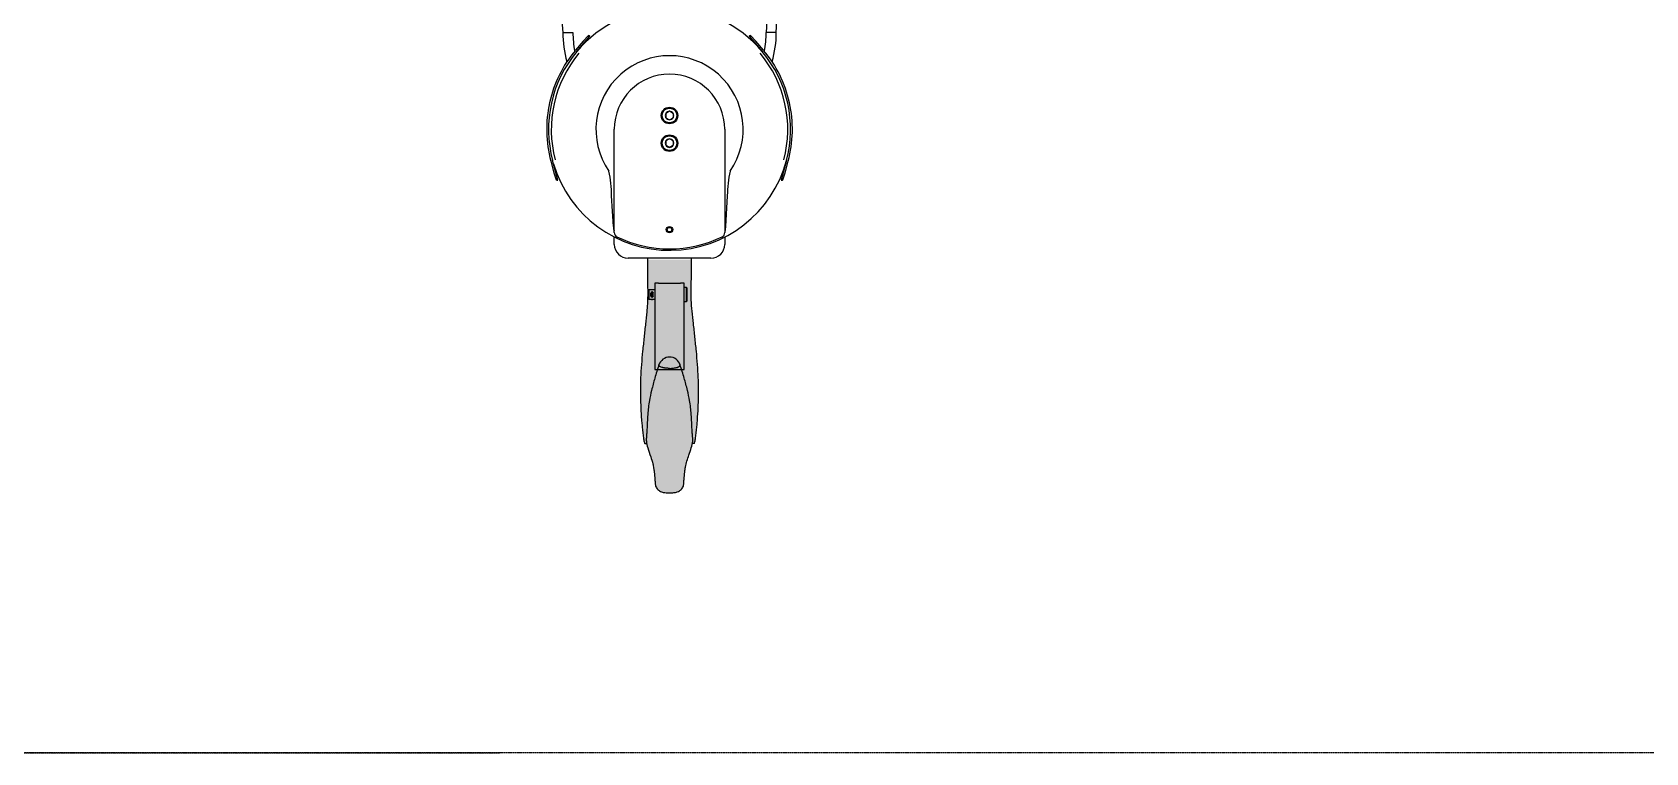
# Model space of a CAD drawing. Extents: x -599358 to 2865263, y -1062760 to 486533.
# Drawn here: x 1859998 to 1861904, y -665330 to -664479 of the extents above; entities that cross this region are included whole.
import ezdxf

# ---------------------------------------------------------------- set-up
doc = ezdxf.new("R2010")
doc.units = 0
doc.linetypes.add('DASH', pattern=[0.35, 0.25, -0.1])
for name, color, linetype in [('N010122-0000147_', 7, 'Continuous'), ('N080101-0000215_', 7, 'Continuous'), ('N090304-0000030_', 7, 'Continuous'), ('N090304-0000033_', 7, 'Continuous'), ('N090304-0000037_', 7, 'Continuous'), ('N090304-0000038_', 7, 'Continuous'), ('N090304-0000040_', 7, 'Continuous'), ('N090304-0000041_', 7, 'Continuous'), ('N090304-0000042_', 7, 'Continuous'), ('N120408-0000004', 7, 'Continuous'), ('PIN_GBIT_91_1986', 7, 'Continuous')]:
    doc.layers.add(name, color=color, linetype=linetype)

# ---------------------------------------------------------------- blocks, each defined once
blk = doc.blocks.new('23423wer')
h = blk.add_hatch(color=1)
h.dxf.hatch_style = 1
edge = h.paths.add_edge_path()
edge.add_line((-1672521.9, 541355.5), (-1672483.6, 541355.5))
edge.add_spline(control_points=[(-1672483.6, 541355.5), (-1672483.6, 541353.3), (-1672483.6, 541348.5), (-1672483.7, 541340.8), (-1672483.8, 541332.9), (-1672483.8, 541326.3), (-1672483.8, 541318.9), (-1672483, 541310.2), (-1672481.8, 541299.5), (-1672480.6, 541287.7), (-1672479.3, 541275.9), (-1672478.3, 541263.9), (-1672477.7, 541254.9), (-1672477.5, 541245.9), (-1672477.5, 541239), (-1672477.6, 541232.7), (-1672477.8, 541225.1), (-1672478.3, 541218), (-1672478.8, 541211.4), (-1672479.3, 541206.4), (-1672479.9, 541201.6), (-1672480.4, 541198.3), (-1672480.9, 541196.5), (-1672481.1, 541195.8), (-1672481.3, 541195.7), (-1672481.3, 541195.7)], knot_values=[-0.989112, -0.989112, -0.989112, -0.989112, -0.960488, -0.920201, -0.887829, -0.853704, -0.831491, -0.787687, -0.737593, -0.680236, -0.616927, -0.552687, -0.486277, -0.451064, -0.418684, -0.391715, -0.366225, -0.316993, -0.29299, -0.266803, -0.234088, -0.195058, -0.173423, -0.151775, -0.145578, -0.145578, -0.145578, -0.145578], degree=3, periodic=0)
edge.add_line((-1672481.3, 541195.7), (-1672482.8, 541195.7))
edge.add_spline(control_points=[(-1672482.8, 541195.7), (-1672482.7, 541196.4), (-1672482.4, 541198.5), (-1672482.6, 541201), (-1672482.8, 541202.8), (-1672483, 541205.8), (-1672483.3, 541211.7), (-1672483.7, 541219.6), (-1672484.3, 541227.1), (-1672485.3, 541234), (-1672487.2, 541242.5), (-1672489.7, 541251.7), (-1672491.4, 541257.4), (-1672492.2, 541259.9)], knot_values=[0.821535, 0.821535, 0.821535, 0.821535, 0.826864, 0.839578, 0.84609, 0.854032, 0.874274, 0.899024, 0.912317, 0.925785, 0.946135, 0.971512, 0.990089, 0.990089, 0.990089, 0.990089], degree=3, periodic=0)
edge.add_line((-1672492.2, 541259.9), (-1672489.9, 541259.9))
edge.add_line((-1672489.9, 541259.9), (-1672489.9, 541319.2))
edge.add_line((-1672489.9, 541319.2), (-1672487.9, 541319.2))
edge.add_line((-1672487.9, 541319.2), (-1672487.5, 541319.6))
edge.add_line((-1672487.5, 541319.6), (-1672487.5, 541330.8))
edge.add_line((-1672487.5, 541330.8), (-1672487.9, 541331.2))
edge.add_line((-1672487.9, 541331.2), (-1672489.9, 541331.2))
edge.add_line((-1672489.9, 541331.2), (-1672489.9, 541335.1))
edge.add_ellipse((-1672493.1, 541335.1), major_axis=(-3.2, 0), ratio=0.02548, start_angle=180, end_angle=270)
edge.add_line((-1672493.1, 541335.1), (-1672512.3, 541335.1))
edge.add_ellipse((-1672512.3, 541335.1), major_axis=(-3.2, 0), ratio=0.02548, start_angle=270, end_angle=360)
edge.add_line((-1672515.5, 541335.1), (-1672515.5, 541329.2))
edge.add_line((-1672515.5, 541329.2), (-1672520.7, 541329.2))
edge.add_line((-1672520.7, 541329.2), (-1672521.1, 541328.8))
edge.add_line((-1672521.1, 541328.8), (-1672521.1, 541321.6))
edge.add_line((-1672521.1, 541321.6), (-1672520.7, 541321.2))
edge.add_line((-1672520.7, 541321.2), (-1672518.8, 541321.2))
edge.add_ellipse((-1672517.9, 541321.9), major_axis=(-1.16, 0), ratio=0.866025, start_angle=39.9146, end_angle=140.0854)
edge.add_line((-1672517, 541321.2), (-1672515.5, 541321.2))
edge.add_line((-1672515.5, 541321.2), (-1672515.5, 541259.9))
edge.add_line((-1672515.5, 541259.9), (-1672513.2, 541259.9))
edge.add_spline(control_points=[(-1672513.2, 541259.9), (-1672514, 541257.4), (-1672515.8, 541251.7), (-1672518.2, 541242.5), (-1672520.1, 541234), (-1672521.1, 541227.1), (-1672521.8, 541219.6), (-1672522.1, 541211.7), (-1672522.5, 541205.8), (-1672522.7, 541202.8), (-1672522.8, 541201), (-1672523.1, 541198.5), (-1672522.7, 541196.4), (-1672522.6, 541195.7)], knot_values=[0.00991, 0.00991, 0.00991, 0.00991, 0.028484, 0.053857, 0.074204, 0.08767, 0.10096, 0.125707, 0.145946, 0.153887, 0.160398, 0.173109, 0.178435, 0.178435, 0.178435, 0.178435], degree=3, periodic=0)
edge.add_line((-1672522.6, 541195.7), (-1672524.1, 541195.7))
edge.add_spline(control_points=[(-1672524.1, 541195.7), (-1672524.2, 541195.7), (-1672524.3, 541195.8), (-1672524.6, 541196.5), (-1672525, 541198.3), (-1672525.5, 541201.6), (-1672526.1, 541206.4), (-1672526.6, 541211.4), (-1672527.2, 541218), (-1672527.6, 541225.1), (-1672527.9, 541232.7), (-1672528, 541239), (-1672528, 541245.9), (-1672527.8, 541254.9), (-1672527.2, 541263.9), (-1672526.1, 541275.9), (-1672524.9, 541287.7), (-1672523.8, 541297.8), (-1672523, 541305.4), (-1672522.4, 541310.6), (-1672522, 541315.6), (-1672521.7, 541320.5), (-1672521.7, 541326.3), (-1672521.7, 541332.9), (-1672521.8, 541340.8), (-1672521.8, 541348.5), (-1672521.9, 541353.3), (-1672521.9, 541355.5)], knot_values=[-0.854441, -0.854441, -0.854441, -0.854441, -0.848246, -0.8266, -0.804968, -0.765944, -0.733233, -0.70705, -0.68305, -0.633825, -0.608338, -0.581373, -0.548998, -0.513789, -0.447388, -0.383157, -0.319856, -0.262507, -0.236492, -0.212407, -0.190164, -0.168486, -0.146276, -0.112156, -0.079788, -0.039506, -0.010886, -0.010886, -0.010886, -0.010886], degree=3, periodic=0)
h = blk.add_hatch(color=1)
h.dxf.hatch_style = 1
h.paths.add_polyline_path([(-1672520.7, 541329.2), (-1672515.5, 541329.2), (-1672515.5, 541321.2), (-1672517, 541321.2), (-1672518.8, 541321.2), (-1672520.7, 541321.2)])
h.paths.add_polyline_path([(-1672519.1, 541326.5), (-1672519.1, 541323.9, 0.03351), (-1672519.1, 541323.9, 0.874248), (-1672516.8, 541323.9, 0.03351), (-1672516.8, 541323.9), (-1672516.8, 541326.5, 0.03351), (-1672516.8, 541326.5, 0.874248), (-1672519.1, 541326.5, 0.03351)], flags=16)
h.paths.add_polyline_path([(-1672519.1, 541323.9, 0.03351), (-1672519.1, 541323.9, 0.874248), (-1672516.8, 541323.9, 0.03351), (-1672516.8, 541323.9), (-1672516.8, 541326.5, 0.03351), (-1672516.8, 541326.5, 0.874248), (-1672519.1, 541326.5, 0.03351), (-1672519.1, 541326.5)], flags=0)
h.paths.add_polyline_path([(-1672487.9, 541319.2), (-1672487.9, 541331.2), (-1672489.9, 541331.2), (-1672489.9, 541319.2)])
h = blk.add_hatch(color=1)
h.dxf.hatch_style = 1
h.paths.add_polyline_path([(-1672519.1, 541326.5), (-1672519.1, 541323.9, 0.03351), (-1672519.1, 541323.9, 0.874248), (-1672516.8, 541323.9, 0.03351), (-1672516.8, 541323.9), (-1672516.8, 541326.5, 0.03351), (-1672516.8, 541326.5, 0.874248), (-1672519.1, 541326.5, 0.03351)])
h = blk.add_hatch(color=1)
h.dxf.hatch_style = 1
edge = h.paths.add_edge_path()
edge.add_spline(control_points=[(-1672511.9, 541264.1), (-1672511.9, 541264), (-1672511.9, 541263.9), (-1672512, 541263.6), (-1672511.9, 541263.3), (-1672511.4, 541262.8), (-1672511.1, 541262.6), (-1672510.2, 541262.2), (-1672509.7, 541262), (-1672508.9, 541261.7), (-1672508.7, 541261.7), (-1672508.3, 541261.6), (-1672508.1, 541261.5), (-1672507.7, 541261.4), (-1672507.4, 541261.4), (-1672507, 541261.3), (-1672506.8, 541261.3), (-1672506.3, 541261.2), (-1672506, 541261.2), (-1672505.5, 541261.1), (-1672505.3, 541261.1), (-1672504.8, 541261.1), (-1672504.5, 541261.1), (-1672503.7, 541261), (-1672503.2, 541261), (-1672502.7, 541261)], knot_values=[-0.532103, -0.532103, -0.532103, -0.532103, -0.506147, -0.506147, -0.418277, -0.418277, -0.330408, -0.330408, -0.242538, -0.242538, -0.216052, -0.216052, -0.189565, -0.189565, -0.162204, -0.162204, -0.134842, -0.134842, -0.107481, -0.107481, -0.080119, -0.080119, -0.052355, -0.052355, 0, 0, 0, 0], degree=3, periodic=0)
edge.add_spline(control_points=[(-1672502.7, 541261), (-1672502.6, 541261), (-1672502.4, 541261), (-1672502.2, 541261), (-1672501.9, 541261), (-1672501.6, 541261), (-1672501.3, 541261), (-1672501.1, 541261), (-1672500.8, 541261.1), (-1672500.5, 541261.1), (-1672500.3, 541261.1), (-1672500, 541261.1), (-1672499.7, 541261.2), (-1672499.5, 541261.2), (-1672498.7, 541261.3), (-1672497.6, 541261.5), (-1672496.4, 541261.7), (-1672495.6, 541262), (-1672494.9, 541262.3), (-1672494.2, 541262.7), (-1672493.6, 541263.2), (-1672493.5, 541263.7), (-1672493.5, 541264), (-1672493.6, 541264.1)], knot_values=[0, 0, 0, 0, 0.009527, 0.019067, 0.028622, 0.038191, 0.047777, 0.057379, 0.066999, 0.076638, 0.086295, 0.095972, 0.10567, 0.115389, 0.12513, 0.186346, 0.250063, 0.280745, 0.312605, 0.375072, 0.437538, 0.500005, 0.532091, 0.532091, 0.532091, 0.532091], degree=3, periodic=0)
edge.add_ellipse((-1672502.7, 541261.2), major_axis=(9.6, 0), ratio=1, start_angle=17.3505, end_angle=90)
edge.add_ellipse((-1672502.7, 541261.2), major_axis=(9.6, 0), ratio=1, start_angle=90, end_angle=162.712)
edge = h.paths.add_edge_path()
edge.add_line((-1672515.5, 541329.2), (-1672515.5, 541335.1))
edge.add_ellipse((-1672512.3, 541335.1), major_axis=(3.2, 0), ratio=0.02548, start_angle=450, end_angle=540, ccw=False)
edge.add_line((-1672512.3, 541335.1), (-1672493.1, 541335.1))
edge.add_ellipse((-1672493.1, 541335.1), major_axis=(3.2, 0), ratio=0.02548, start_angle=360, end_angle=450, ccw=False)
edge.add_line((-1672489.9, 541335.1), (-1672489.9, 541331.2))
edge.add_line((-1672489.9, 541331.2), (-1672489.9, 541319.2))
edge.add_line((-1672489.9, 541319.2), (-1672489.9, 541259.9))
edge.add_line((-1672489.9, 541259.9), (-1672492.2, 541259.9))
edge.add_spline(control_points=[(-1672492.2, 541259.9), (-1672492.6, 541261.2), (-1672493.1, 541262.6), (-1672493.6, 541264.1)], knot_values=[0.990089, 0.990089, 0.990089, 0.990089, 0.999985, 0.999985, 0.999985, 0.999985], degree=3, periodic=0)
edge.add_spline(control_points=[(-1672493.6, 541264.1), (-1672493.5, 541264), (-1672493.5, 541263.7), (-1672493.6, 541263.2), (-1672494.2, 541262.7), (-1672494.9, 541262.3), (-1672495.6, 541262), (-1672496.4, 541261.7), (-1672497.6, 541261.5), (-1672498.7, 541261.3), (-1672499.5, 541261.2), (-1672499.7, 541261.2), (-1672500, 541261.1), (-1672500.3, 541261.1), (-1672500.5, 541261.1), (-1672500.8, 541261.1), (-1672501.1, 541261), (-1672501.3, 541261), (-1672501.6, 541261), (-1672501.9, 541261), (-1672502.2, 541261), (-1672502.4, 541261), (-1672502.6, 541261), (-1672502.7, 541261)], knot_values=[-0.532091, -0.532091, -0.532091, -0.532091, -0.500005, -0.437538, -0.375072, -0.312605, -0.280745, -0.250063, -0.186346, -0.12513, -0.115389, -0.10567, -0.095972, -0.086295, -0.076638, -0.066999, -0.057379, -0.047777, -0.038191, -0.028622, -0.019067, -0.009527, 0, 0, 0, 0], degree=3, periodic=0)
edge.add_spline(control_points=[(-1672502.7, 541261), (-1672503.2, 541261), (-1672503.7, 541261), (-1672504.5, 541261.1), (-1672504.8, 541261.1), (-1672505.3, 541261.1), (-1672505.5, 541261.1), (-1672506, 541261.2), (-1672506.3, 541261.2), (-1672506.8, 541261.3), (-1672507, 541261.3), (-1672507.4, 541261.4), (-1672507.7, 541261.4), (-1672508.1, 541261.5), (-1672508.3, 541261.6), (-1672508.7, 541261.7), (-1672508.9, 541261.7), (-1672509.7, 541262), (-1672510.2, 541262.2), (-1672511.1, 541262.6), (-1672511.4, 541262.8), (-1672511.9, 541263.3), (-1672512, 541263.6), (-1672511.9, 541263.9), (-1672511.9, 541264), (-1672511.9, 541264.1)], knot_values=[0, 0, 0, 0, 0.052355, 0.052355, 0.080119, 0.080119, 0.107481, 0.107481, 0.134842, 0.134842, 0.162204, 0.162204, 0.189565, 0.189565, 0.216052, 0.216052, 0.242538, 0.242538, 0.330408, 0.330408, 0.418277, 0.418277, 0.506147, 0.506147, 0.532103, 0.532103, 0.532103, 0.532103], degree=3, periodic=0)
edge.add_spline(control_points=[(-1672511.9, 541264.1), (-1672512.4, 541262.6), (-1672512.8, 541261.2), (-1672513.2, 541259.9)], knot_values=[0.000015, 0.000015, 0.000015, 0.000015, 0.00991, 0.00991, 0.00991, 0.00991], degree=3, periodic=0)
edge.add_line((-1672513.2, 541259.9), (-1672515.5, 541259.9))
edge.add_line((-1672515.5, 541259.9), (-1672515.5, 541321.2))
edge.add_line((-1672515.5, 541321.2), (-1672515.5, 541329.2))
h = blk.add_hatch(color=1)
h.dxf.hatch_style = 1
edge = h.paths.add_edge_path()
edge.add_spline(control_points=[(-1672502.7, 541261), (-1672502.6, 541261), (-1672502.4, 541261), (-1672502.2, 541261), (-1672501.9, 541261), (-1672501.6, 541261), (-1672501.3, 541261), (-1672501.1, 541261), (-1672500.8, 541261.1), (-1672500.5, 541261.1), (-1672500.3, 541261.1), (-1672500, 541261.1), (-1672499.7, 541261.2), (-1672499.5, 541261.2), (-1672498.7, 541261.3), (-1672497.6, 541261.5), (-1672496.4, 541261.7), (-1672495.6, 541262), (-1672494.9, 541262.3), (-1672494.2, 541262.7), (-1672493.6, 541263.2), (-1672493.5, 541263.7), (-1672493.5, 541264), (-1672493.6, 541264.1)], knot_values=[0, 0, 0, 0, 0.009527, 0.019067, 0.028622, 0.038191, 0.047777, 0.057379, 0.066999, 0.076638, 0.086295, 0.095972, 0.10567, 0.115389, 0.12513, 0.186346, 0.250063, 0.280745, 0.312605, 0.375072, 0.437538, 0.500005, 0.532091, 0.532091, 0.532091, 0.532091], degree=3, periodic=0)
edge.add_ellipse((-1672502.7, 541261.2), major_axis=(9.6, 0), ratio=1, start_angle=17.2466, end_angle=90)
edge.add_ellipse((-1672502.7, 541261.2), major_axis=(9.6, 0), ratio=1, start_angle=90, end_angle=162.7534)
edge.add_spline(control_points=[(-1672511.9, 541264.1), (-1672511.9, 541264), (-1672511.9, 541263.9), (-1672512, 541263.6), (-1672511.9, 541263.3), (-1672511.4, 541262.8), (-1672511.1, 541262.6), (-1672510.2, 541262.2), (-1672509.7, 541262), (-1672508.9, 541261.7), (-1672508.7, 541261.7), (-1672508.3, 541261.6), (-1672508.1, 541261.5), (-1672507.7, 541261.4), (-1672507.4, 541261.4), (-1672507, 541261.3), (-1672506.8, 541261.3), (-1672506.3, 541261.2), (-1672506, 541261.2), (-1672505.5, 541261.1), (-1672505.3, 541261.1), (-1672504.8, 541261.1), (-1672504.5, 541261.1), (-1672503.7, 541261), (-1672503.2, 541261), (-1672502.7, 541261)], knot_values=[-0.532103, -0.532103, -0.532103, -0.532103, -0.506147, -0.506147, -0.418277, -0.418277, -0.330408, -0.330408, -0.242538, -0.242538, -0.216052, -0.216052, -0.189565, -0.189565, -0.162204, -0.162204, -0.134842, -0.134842, -0.107481, -0.107481, -0.080119, -0.080119, -0.052355, -0.052355, 0, 0, 0, 0], degree=3, periodic=0)
h = blk.add_hatch(color=1)
h.dxf.hatch_style = 1
edge = h.paths.add_edge_path()
edge.add_spline(control_points=[(-1672515.4, 541166), (-1672515.4, 541165.8), (-1672515.4, 541164.2), (-1672515.2, 541161.7), (-1672515.1, 541159.5), (-1672514.6, 541157.9), (-1672514, 541156.8), (-1672513.1, 541155.8), (-1672512.6, 541155.3), (-1672512.1, 541154.9), (-1672511.1, 541154.2), (-1672509.3, 541153.3), (-1672506.3, 541152.9), (-1672504.2, 541152.8), (-1672502.7, 541152.8)], knot_values=[0.904746, 0.904746, 0.904746, 0.904746, 0.908065, 0.929346, 0.949425, 0.96363, 0.972623, 0.975577, 0.976813, 0.977981, 0.980267, 0.984697, 0.99127, 1, 1, 1, 1], degree=3, periodic=0)
edge.add_spline(control_points=[(-1672502.7, 541152.8), (-1672501.3, 541152.8), (-1672499.2, 541152.9), (-1672496.2, 541153.3), (-1672494.4, 541154.2), (-1672493.4, 541154.9), (-1672492.9, 541155.3), (-1672492.3, 541155.8), (-1672491.5, 541156.8), (-1672490.8, 541157.9), (-1672490.4, 541159.5), (-1672490.2, 541161.7), (-1672490.1, 541164.2), (-1672490, 541165.8), (-1672490, 541166)], knot_values=[0, 0, 0, 0, 0.008731, 0.015305, 0.019736, 0.022022, 0.023191, 0.024427, 0.027381, 0.036376, 0.050582, 0.070665, 0.091949, 0.095269, 0.095269, 0.095269, 0.095269], degree=3, periodic=0)
edge.add_spline(control_points=[(-1672490, 541166), (-1672490, 541166), (-1672489.9, 541166.4), (-1672489.8, 541167.9), (-1672489.6, 541169.7), (-1672489.3, 541171.8), (-1672488.8, 541175.7), (-1672487.6, 541180.7), (-1672485.8, 541186), (-1672483.7, 541191.8), (-1672482.3, 541197.4), (-1672482.6, 541201), (-1672482.8, 541202.8), (-1672483, 541205.8), (-1672483.3, 541211.7), (-1672483.7, 541219.6), (-1672484.3, 541227.1), (-1672485.3, 541234), (-1672487.2, 541242.5), (-1672490, 541253.2), (-1672492.2, 541259.9), (-1672493.6, 541264.1)], knot_values=[0.72795, 0.72795, 0.72795, 0.72795, 0.740549, 0.750981, 0.755514, 0.759715, 0.768823, 0.780897, 0.794554, 0.811184, 0.826864, 0.839578, 0.84609, 0.854032, 0.874274, 0.899024, 0.912317, 0.925785, 0.946135, 0.971512, 1, 1, 1, 1], degree=3, periodic=0)
edge.add_spline(control_points=[(-1672493.6, 541264.1), (-1672493.5, 541264), (-1672493.5, 541263.7), (-1672493.6, 541263.2), (-1672494.2, 541262.7), (-1672494.9, 541262.3), (-1672495.6, 541262), (-1672496.4, 541261.7), (-1672497.6, 541261.5), (-1672498.7, 541261.3), (-1672499.5, 541261.2), (-1672499.7, 541261.2), (-1672500, 541261.1), (-1672500.3, 541261.1), (-1672500.5, 541261.1), (-1672500.8, 541261.1), (-1672501.1, 541261), (-1672501.3, 541261), (-1672501.6, 541261), (-1672501.9, 541261), (-1672502.2, 541261), (-1672502.4, 541261), (-1672502.6, 541261), (-1672502.7, 541261)], knot_values=[-0.532091, -0.532091, -0.532091, -0.532091, -0.500005, -0.437538, -0.375072, -0.312605, -0.280745, -0.250063, -0.186346, -0.12513, -0.115389, -0.10567, -0.095972, -0.086295, -0.076638, -0.066999, -0.057379, -0.047777, -0.038191, -0.028622, -0.019067, -0.009527, 0, 0, 0, 0], degree=3, periodic=0)
edge.add_spline(control_points=[(-1672502.7, 541261), (-1672503.2, 541261), (-1672503.7, 541261), (-1672504.5, 541261.1), (-1672504.8, 541261.1), (-1672505.3, 541261.1), (-1672505.5, 541261.1), (-1672506, 541261.2), (-1672506.3, 541261.2), (-1672506.8, 541261.3), (-1672507, 541261.3), (-1672507.4, 541261.4), (-1672507.7, 541261.4), (-1672508.1, 541261.5), (-1672508.3, 541261.6), (-1672508.7, 541261.7), (-1672508.9, 541261.7), (-1672509.7, 541262), (-1672510.2, 541262.2), (-1672511.1, 541262.6), (-1672511.4, 541262.8), (-1672511.9, 541263.3), (-1672512, 541263.6), (-1672511.9, 541263.9), (-1672511.9, 541264), (-1672511.9, 541264.1)], knot_values=[0, 0, 0, 0, 0.052355, 0.052355, 0.080119, 0.080119, 0.107481, 0.107481, 0.134842, 0.134842, 0.162204, 0.162204, 0.189565, 0.189565, 0.216052, 0.216052, 0.242538, 0.242538, 0.330408, 0.330408, 0.418277, 0.418277, 0.506147, 0.506147, 0.532103, 0.532103, 0.532103, 0.532103], degree=3, periodic=0)
edge.add_spline(control_points=[(-1672511.9, 541264.1), (-1672513.3, 541259.9), (-1672515.4, 541253.2), (-1672518.2, 541242.5), (-1672520.1, 541234), (-1672521.1, 541227.1), (-1672521.8, 541219.6), (-1672522.1, 541211.7), (-1672522.5, 541205.8), (-1672522.7, 541202.8), (-1672522.8, 541201), (-1672523.1, 541197.4), (-1672521.6, 541191.3), (-1672519.2, 541184.8), (-1672517.4, 541179), (-1672516.5, 541174.5), (-1672516.1, 541171.6), (-1672515.9, 541169.7), (-1672515.7, 541167.9), (-1672515.5, 541166.4), (-1672515.5, 541166), (-1672515.4, 541166)], knot_values=[0, 0, 0, 0, 0.028484, 0.053857, 0.074204, 0.08767, 0.10096, 0.125707, 0.145946, 0.153887, 0.160398, 0.173109, 0.188788, 0.209494, 0.224949, 0.233215, 0.240341, 0.244542, 0.249074, 0.259504, 0.272102, 0.272102, 0.272102, 0.272102], degree=3, periodic=0)
at = {"color": 1}
for p, q in [((-1672515.5, 541259.9), (-1672489.9, 541259.9)), ((-1672524.1, 541195.7), (-1672522.6, 541195.7)), ((-1672481.3, 541195.7), (-1672482.8, 541195.7))]:
    blk.add_line(p, q, dxfattribs=at)
at = {"color": 1, "linetype": 'DASH'}
blk.add_lwpolyline([(-1667005.2, 540926.8), (-1674571, 540926.8)], dxfattribs=at)
at = {"layer": 'N010122-0000147_', "color": 1, "linetype": 'Continuous'}
for p, q in [((-1672502.8, 541484.5), (-1672505.9, 541482.7)), ((-1672505.9, 541482.6), (-1672505.9, 541482.7)), ((-1672505.9, 541482.7), (-1672505.9, 541482.7)), ((-1672505.9, 541482.6), (-1672505.9, 541479)), ((-1672502.8, 541484.5), (-1672502.7, 541484.5)), ((-1672502.7, 541484.5), (-1672502.7, 541484.5)), ((-1672499.6, 541482.7), (-1672502.7, 541484.5)), ((-1672499.6, 541482.7), (-1672499.5, 541482.7)), ((-1672499.5, 541482.7), (-1672499.5, 541482.6)), ((-1672505.9, 541478.9), (-1672505.9, 541479)), ((-1672505.9, 541479), (-1672505.9, 541479)), ((-1672505.9, 541478.9), (-1672502.8, 541477.2)), ((-1672502.7, 541477.1), (-1672502.8, 541477.2)), ((-1672502.7, 541477.2), (-1672499.6, 541478.9)), ((-1672502.7, 541477.2), (-1672502.7, 541477.1)), ((-1672499.5, 541479), (-1672499.6, 541478.9)), ((-1672499.5, 541479), (-1672499.5, 541479)), ((-1672502.8, 541460.5), (-1672505.9, 541458.7)), ((-1672505.9, 541458.6), (-1672505.9, 541458.7)), ((-1672505.9, 541458.7), (-1672505.9, 541458.7)), ((-1672505.9, 541458.6), (-1672505.9, 541455)), ((-1672505.9, 541454.9), (-1672505.9, 541455)), ((-1672505.9, 541455), (-1672505.9, 541455)), ((-1672505.9, 541454.9), (-1672502.8, 541453.2)), ((-1672502.8, 541460.5), (-1672502.7, 541460.5)), ((-1672502.7, 541453.1), (-1672502.8, 541453.2)), ((-1672502.7, 541460.5), (-1672502.7, 541460.5)), ((-1672499.6, 541458.7), (-1672502.7, 541460.5)), ((-1672502.7, 541453.2), (-1672499.6, 541454.9)), ((-1672502.7, 541453.2), (-1672502.7, 541453.1)), ((-1672499.6, 541458.7), (-1672499.5, 541458.7)), ((-1672499.5, 541455), (-1672499.6, 541454.9)), ((-1672499.5, 541458.7), (-1672499.5, 541458.6)), ((-1672499.5, 541455), (-1672499.5, 541455))]:
    blk.add_line(p, q, dxfattribs=at)
for centre in [(-1672502.7, 541480.8), (-1672502.7, 541456.8)]:
    blk.add_circle(centre, 6.4, dxfattribs=at)
for centre, radius, start, end in [((-1672502.7, 541480.8), 3.66, 150.9642, 209.0358), ((-1672502.7, 541480.8), 3.66, 90.9642, 149.0358), ((-1672502.7, 541480.8), 3.66, 30.9642, 89.0358), ((-1672502.7, 541480.8), 3.66, 330.9642, 29.0358), ((-1671622.2, 541480.8), 877.3, 179.884, 180.116), ((-1672502.7, 541480.8), 3.66, 210.9642, 269.0358), ((-1672502.7, 541480.8), 3.66, 270.9642, 329.0358), ((-1672502.7, 541456.8), 3.66, 150.9642, 209.0358), ((-1672502.7, 541456.8), 3.66, 90.9642, 149.0358), ((-1672502.7, 541456.8), 3.66, 210.9642, 269.0358), ((-1672502.7, 541456.8), 3.66, 30.9642, 89.0358), ((-1672502.7, 541456.8), 3.66, 270.9642, 329.0358), ((-1672502.7, 541456.8), 3.66, 330.9642, 29.0358), ((-1671622.2, 541456.8), 877.3, 179.884, 180.116)]:
    blk.add_arc(centre, radius, start, end, dxfattribs=at)
at = {"layer": 'N080101-0000215_', "color": 1, "linetype": 'Continuous'}
for p, q in [((-1672626, 541915.5), (-1672595.5, 541553.1)), ((-1672398.4, 541915.5), (-1672418.7, 541553.1)), ((-1672409.9, 541553.1), (-1672389.6, 541915.5)), ((-1672595.5, 541553.1), (-1672586.7, 541553.1)), ((-1672409.9, 541553.1), (-1672418.7, 541553.1)), ((-1672418.7, 541553.1), (-1672418.7, 541553.1))]:
    blk.add_line(p, q, dxfattribs=at)
for radius, start, end in [(92.8, 180, 196.0078), (84, 180, 191.2347), (84, 348.7653, 360), (92.8, 343.9922, 0)]:
    blk.add_arc((-1672502.7, 541553.1), radius, start, end, dxfattribs=at)
at = {"layer": 'N090304-0000030_', "color": 1, "linetype": 'Continuous'}
for p, q in [((-1672577.9, 541545.4), (-1672584.5, 541537.5)), ((-1672583.3, 541536.4), (-1672572, 541549.9)), ((-1672573.4, 541550.1), (-1672577.8, 541545.5)), ((-1672575.7, 541544.6), (-1672576.1, 541545)), ((-1672572, 541549.9), (-1672572.3, 541550.2)), ((-1672433.1, 541550.2), (-1672433.4, 541549.9)), ((-1672433.4, 541549.9), (-1672422.1, 541536.4)), ((-1672427.6, 541545.5), (-1672432, 541550.1)), ((-1672429.3, 541545), (-1672429.8, 541544.6)), ((-1672420.9, 541537.5), (-1672427.6, 541545.4)), ((-1672605.9, 541441.2), (-1672603.2, 541431.1)), ((-1672599.8, 541424.6), (-1672604.3, 541441.6)), ((-1672401.1, 541441.6), (-1672405.7, 541424.6)), ((-1672402.3, 541431.1), (-1672399.6, 541441.2)), ((-1672603.2, 541431.1), (-1672601.2, 541425)), ((-1672601.4, 541430.8), (-1672600.9, 541430.9)), ((-1672404.6, 541430.9), (-1672404, 541430.8)), ((-1672404.3, 541425), (-1672402.3, 541431.1)), ((-1672600.2, 541424.5), (-1672599.8, 541424.6)), ((-1672405.7, 541424.6), (-1672405.2, 541424.5))]:
    blk.add_line(p, q, dxfattribs=at)
for centre, radius, start, end in [((-1672502.7, 541468.8), 106.8, 140, 167.5006), ((-1672577.2, 541544.9), 0.8, 136.8103, 140), ((-1672572.9, 541549.6), 0.8, 50, 136.8103), ((-1672432.6, 541549.6), 0.8, 43.1897, 130), ((-1672428.2, 541544.9), 0.8, 40, 43.1897), ((-1672502.7, 541468.8), 106.8, 12.5006, 40), ((-1672502.7, 541468.8), 105.2, 140, 195), ((-1672502.7, 541468.8), 102.8, 140, 195), ((-1672502.7, 541468.8), 102.8, 345, 40), ((-1672502.7, 541468.8), 105.2, 345, 40), ((-1672502.7, 541468.8), 106.8, 167.5006, 195), ((-1672502.7, 541468.8), 106.8, 345, 12.5006), ((-1672602.4, 541431.3), 0.8, 195, 198.1897), ((-1672403, 541431.3), 0.8, 341.8103, 345), ((-1672600.4, 541425.3), 0.8, 198.1897, 285), ((-1672405, 541425.3), 0.8, 255, 341.8103)]:
    blk.add_arc(centre, radius, start, end, dxfattribs=at)
at = {"layer": 'N090304-0000033_', "color": 1, "linetype": 'Continuous'}
for p, q in [((-1672551.4, 541384.3), (-1672553, 541411.1)), ((-1672452.5, 541411.1), (-1672454.1, 541384.3))]:
    blk.add_line(p, q, dxfattribs=at)
for centre, radius, start, end in [((-1672502.7, 541468.8), 105.2, 40, 140), ((-1672502.7, 541468.8), 64, 325.3548, 214.6452), ((-1672502.7, 541468.8), 105.2, 196.5859, 345), ((-1672648.3, 541411.2), 95.3, 359.9896, 12.908), ((-1672353.1, 541410.7), 99.4, 167.3604, 179.7421), ((-1672541.4, 541383.9), 9.98, 177.2833, 200.1892)]:
    blk.add_arc(centre, radius, start, end, dxfattribs=at)
blk.add_open_spline([(-1672454.1, 541384.3), (-1672454.1, 541384.1), (-1672454.1, 541383.8), (-1672454.2, 541383.2), (-1672454.2, 541382.8), (-1672454.3, 541382.3), (-1672454.3, 541381.8), (-1672454.4, 541381.5), (-1672454.4, 541381.2), (-1672454.4, 541381.1), (-1672454.5, 541380.9), (-1672454.5, 541380.8), (-1672454.5, 541380.7), (-1672454.6, 541380.6), (-1672454.6, 541380.5), (-1672454.6, 541380.5), (-1672454.7, 541380.4), (-1672454.7, 541380.4), (-1672454.7, 541380.4)], degree=3, knots=[0, 0, 0, 0, 0.148331, 0.28115, 0.398399, 0.500032, 0.636978, 0.750056, 0.791516, 0.829208, 0.863147, 0.893349, 0.919845, 0.942678, 0.961921, 0.977698, 0.990237, 1, 1, 1, 1], dxfattribs=at)
at = {"layer": 'N090304-0000037_', "color": 1, "linetype": 'Continuous'}
for p, q in [((-1672550.7, 541368.8), (-1672550.7, 541375.2)), ((-1672454.7, 541375.2), (-1672454.7, 541368.8)), ((-1672466.7, 541356.8), (-1672538.7, 541356.8))]:
    blk.add_line(p, q, dxfattribs=at)
for centre, start, end in [((-1672538.7, 541368.8), 180, 270), ((-1672466.7, 541368.8), 270, 360)]:
    blk.add_arc(centre, 12, start, end, dxfattribs=at)
at = {"layer": 'N090304-0000038_', "color": 1, "linetype": 'Continuous'}
for p, q in [((-1672515.5, 541335.1), (-1672515.5, 541259.9)), ((-1672512.3, 541335.1), (-1672493.1, 541335.1)), ((-1672489.9, 541259.9), (-1672489.9, 541335.1))]:
    blk.add_line(p, q, dxfattribs=at)
for centre, start_param, end_param in [((-1672512.3, 541335.1), 4.712389, 6.283185), ((-1672493.1, 541335.1), 3.141593, 4.712389)]:
    blk.add_ellipse(centre, major_axis=(-3.2, 0), ratio=0.02548, start_param=start_param, end_param=end_param, dxfattribs=at)
at = {"layer": 'N090304-0000040_', "color": 1, "linetype": 'Continuous'}
for p, q in [((-1672550.7, 541379), (-1672550.7, 541468.8)), ((-1672454.7, 541468.8), (-1672454.7, 541379))]:
    blk.add_line(p, q, dxfattribs=at)
for centre, radius in [((-1672502.7, 541480.8), 7.2), ((-1672502.7, 541456.8), 7.2), ((-1672502.7, 541381.6), 2.8)]:
    blk.add_circle(centre, radius, dxfattribs=at)
for centre, radius, start, end in [((-1672502.7, 541468.8), 48, 0, 180), ((-1672546.7, 541379), 4, 180, 243.8961), ((-1672502.7, 541468.8), 104, 243.8961, 296.1039), ((-1672458.7, 541379), 4, 296.1039, 360)]:
    blk.add_arc(centre, radius, start, end, dxfattribs=at)
at = {"layer": 'N090304-0000041_', "color": 1, "linetype": 'Continuous'}
blk.add_circle((-1672502.7, 541381.6), 2, dxfattribs=at)
at = {"layer": 'N090304-0000042_', "color": 1, "linetype": 'Continuous'}
for p, q in [((-1672520.7, 541329.2), (-1672521.1, 541328.8)), ((-1672521.1, 541328.8), (-1672521.1, 541321.6)), ((-1672520.7, 541329.2), (-1672520.7, 541321.2)), ((-1672515.5, 541329.2), (-1672520.7, 541329.2)), ((-1672487.9, 541331.2), (-1672489.9, 541331.2)), ((-1672487.9, 541319.2), (-1672487.9, 541331.2)), ((-1672487.5, 541330.8), (-1672487.9, 541331.2)), ((-1672487.5, 541319.6), (-1672487.5, 541330.8)), ((-1672521.1, 541321.6), (-1672520.7, 541321.2)), ((-1672520.7, 541321.2), (-1672515.5, 541321.2)), ((-1672489.9, 541319.2), (-1672487.9, 541319.2)), ((-1672487.9, 541319.2), (-1672487.5, 541319.6))]:
    blk.add_line(p, q, dxfattribs=at)
at = {"layer": 'N120408-0000004', "color": 1, "linetype": 'Continuous'}
for start, end in [(90, 162.7397), (17.3505, 90)]:
    blk.add_arc((-1672502.7, 541261.2), 9.6, start, end, dxfattribs=at)
for points, knots in [([(-1672521.9, 541356.8), (-1672521.9, 541354.1), (-1672521.8, 541349), (-1672521.8, 541340.8), (-1672521.7, 541332.9), (-1672521.7, 541326.3), (-1672521.7, 541320.5), (-1672522, 541315.6), (-1672522.4, 541310.6), (-1672523, 541305.4), (-1672523.8, 541297.8), (-1672524.9, 541287.7), (-1672526.1, 541275.9), (-1672527.2, 541263.9), (-1672527.8, 541254.9), (-1672528, 541245.9), (-1672528, 541239), (-1672527.9, 541232.7), (-1672527.6, 541225.1), (-1672527.2, 541218), (-1672526.6, 541211.4), (-1672526.1, 541206.4), (-1672525.5, 541201.6), (-1672525, 541198.3), (-1672524.6, 541196.5), (-1672524.3, 541195.8), (-1672524.2, 541195.7), (-1672524.1, 541195.7)], [0.0050359, 0.0050359, 0.0050359, 0.0050359, 0.0395064, 0.0797881, 0.1121559, 0.1462762, 0.1684862, 0.1901639, 0.2124074, 0.2364922, 0.2625068, 0.3198562, 0.3831567, 0.447388, 0.5137889, 0.5489976, 0.5813727, 0.6083384, 0.6338251, 0.68305, 0.7070502, 0.7332333, 0.7659441, 0.8049684, 0.8266002, 0.8482458, 0.8544415, 0.8544415, 0.8544415, 0.8544415]), ([(-1672481.3, 541195.7), (-1672481.3, 541195.7), (-1672481.1, 541195.8), (-1672480.9, 541196.5), (-1672480.4, 541198.3), (-1672479.9, 541201.6), (-1672479.3, 541206.4), (-1672478.8, 541211.4), (-1672478.3, 541218), (-1672477.8, 541225.1), (-1672477.6, 541232.7), (-1672477.5, 541239), (-1672477.5, 541245.9), (-1672477.7, 541254.9), (-1672478.3, 541263.9), (-1672479.3, 541275.9), (-1672480.6, 541287.7), (-1672481.8, 541299.5), (-1672483, 541310.2), (-1672483.8, 541318.9), (-1672483.8, 541326.3), (-1672483.8, 541332.9), (-1672483.7, 541340.8), (-1672483.6, 541349), (-1672483.6, 541354.1), (-1672483.5, 541356.8)], [0.1455783, 0.1455783, 0.1455783, 0.1455783, 0.1517748, 0.1734234, 0.1950581, 0.2340877, 0.266803, 0.2929896, 0.316993, 0.3662247, 0.3917149, 0.4186842, 0.4510637, 0.4862772, 0.5526872, 0.6169271, 0.6802363, 0.7375935, 0.787687, 0.8314911, 0.853704, 0.887829, 0.9202012, 0.9604884, 0.9949635, 0.9949635, 0.9949635, 0.9949635]), ([(-1672511.9, 541264.1), (-1672513.3, 541259.9), (-1672515.4, 541253.2), (-1672518.2, 541242.5), (-1672520.1, 541234), (-1672521.1, 541227.1), (-1672521.8, 541219.6), (-1672522.1, 541211.7), (-1672522.5, 541205.8), (-1672522.7, 541202.8), (-1672522.8, 541201), (-1672523.1, 541197.4), (-1672521.6, 541191.3), (-1672519.2, 541184.8), (-1672517.4, 541179), (-1672516.5, 541174.5), (-1672516.1, 541171.6), (-1672515.9, 541169.7), (-1672515.7, 541167.9), (-1672515.5, 541166.4), (-1672515.5, 541166), (-1672515.4, 541166)], [0, 0, 0, 0, 0.0284837, 0.0538568, 0.0742036, 0.0876698, 0.1009603, 0.1257074, 0.1459463, 0.1538871, 0.1603982, 0.1731094, 0.1887879, 0.2094941, 0.2249489, 0.2332147, 0.2403412, 0.2445421, 0.2490738, 0.259504, 0.2721017, 0.2721017, 0.2721017, 0.2721017]), ([(-1672502.7, 541261), (-1672503.2, 541261), (-1672503.7, 541261), (-1672504.5, 541261.1), (-1672504.8, 541261.1), (-1672505.3, 541261.1), (-1672505.5, 541261.1), (-1672506, 541261.2), (-1672506.3, 541261.2), (-1672506.8, 541261.3), (-1672507, 541261.3), (-1672507.4, 541261.4), (-1672507.7, 541261.4), (-1672508.1, 541261.5), (-1672508.3, 541261.6), (-1672508.7, 541261.7), (-1672508.9, 541261.7), (-1672509.7, 541262), (-1672510.2, 541262.2), (-1672511.1, 541262.6), (-1672511.4, 541262.8), (-1672511.9, 541263.3), (-1672512, 541263.6), (-1672511.9, 541263.9), (-1672511.9, 541264), (-1672511.9, 541264.1)], [0, 0, 0, 0, 0.052355, 0.052355, 0.080119, 0.080119, 0.1074806, 0.1074806, 0.1348422, 0.1348422, 0.1622038, 0.1622038, 0.1895654, 0.1895654, 0.2160517, 0.2160517, 0.242538, 0.242538, 0.3304077, 0.3304077, 0.4182774, 0.4182774, 0.506147, 0.506147, 0.532103, 0.532103, 0.532103, 0.532103]), ([(-1672502.7, 541261), (-1672502.6, 541261), (-1672502.4, 541261), (-1672502.2, 541261), (-1672501.9, 541261), (-1672501.6, 541261), (-1672501.3, 541261), (-1672501.1, 541261), (-1672500.8, 541261.1), (-1672500.5, 541261.1), (-1672500.3, 541261.1), (-1672500, 541261.1), (-1672499.7, 541261.2), (-1672499.5, 541261.2), (-1672498.7, 541261.3), (-1672497.6, 541261.5), (-1672496.4, 541261.7), (-1672495.6, 541262), (-1672494.9, 541262.3), (-1672494.2, 541262.7), (-1672493.6, 541263.2), (-1672493.5, 541263.7), (-1672493.5, 541264), (-1672493.6, 541264.1)], [0, 0, 0, 0, 0.0095269, 0.0190672, 0.0286218, 0.0381914, 0.0477771, 0.0573794, 0.0669993, 0.0766376, 0.0862949, 0.0959721, 0.1056698, 0.1153887, 0.1251296, 0.1863461, 0.2500627, 0.2807453, 0.312605, 0.3750717, 0.4375383, 0.5000053, 0.5320911, 0.5320911, 0.5320911, 0.5320911]), ([(-1672490, 541166), (-1672490, 541166), (-1672489.9, 541166.4), (-1672489.8, 541167.9), (-1672489.6, 541169.7), (-1672489.3, 541171.8), (-1672488.8, 541175.7), (-1672487.6, 541180.7), (-1672485.8, 541186), (-1672483.7, 541191.8), (-1672482.3, 541197.4), (-1672482.6, 541201), (-1672482.8, 541202.8), (-1672483, 541205.8), (-1672483.3, 541211.7), (-1672483.7, 541219.6), (-1672484.3, 541227.1), (-1672485.3, 541234), (-1672487.2, 541242.5), (-1672490, 541253.2), (-1672492.2, 541259.9), (-1672493.6, 541264.1)], [0.7279499, 0.7279499, 0.7279499, 0.7279499, 0.7405493, 0.7509811, 0.7555135, 0.759715, 0.7688226, 0.7808972, 0.7945536, 0.8111836, 0.8268644, 0.8395775, 0.8460897, 0.8540317, 0.8742737, 0.8990245, 0.912317, 0.9257851, 0.946135, 0.971512, 1, 1, 1, 1]), ([(-1672515.4, 541166), (-1672515.4, 541165.8), (-1672515.4, 541164.2), (-1672515.2, 541161.7), (-1672515.1, 541159.5), (-1672514.6, 541157.9), (-1672514, 541156.8), (-1672513.1, 541155.8), (-1672512.6, 541155.3), (-1672512.1, 541154.9), (-1672511.1, 541154.2), (-1672509.3, 541153.3), (-1672506.3, 541152.9), (-1672504.2, 541152.8), (-1672502.7, 541152.8)], [0.90474573, 0.90474573, 0.90474573, 0.90474573, 0.90806456, 0.92934602, 0.94942529, 0.96362997, 0.97262346, 0.97557708, 0.97681277, 0.97798128, 0.980267, 0.98469713, 0.99127016, 1, 1, 1, 1]), ([(-1672502.7, 541152.8), (-1672501.3, 541152.8), (-1672499.2, 541152.9), (-1672496.2, 541153.3), (-1672494.4, 541154.2), (-1672493.4, 541154.9), (-1672492.9, 541155.3), (-1672492.3, 541155.8), (-1672491.5, 541156.8), (-1672490.8, 541157.9), (-1672490.4, 541159.5), (-1672490.2, 541161.7), (-1672490.1, 541164.2), (-1672490, 541165.8), (-1672490, 541166)], [0, 0, 0, 0, 0.00873116, 0.01530518, 0.01973598, 0.02202205, 0.02319073, 0.02442661, 0.02738067, 0.03637552, 0.05058235, 0.07066465, 0.09194933, 0.09526865, 0.09526865, 0.09526865, 0.09526865])]:
    blk.add_open_spline(points, degree=3, knots=knots, dxfattribs=at)
at = {"layer": 'PIN_GBIT_91_1986', "color": 1, "linetype": 'Continuous'}
for p, q in [((-1672519.1, 541326.5), (-1672519.1, 541323.9)), ((-1672516.8, 541323.9), (-1672516.8, 541326.5))]:
    blk.add_line(p, q, dxfattribs=at)
for centre, radius, start, end in [((-1672517.9, 541326.4), 1.16, 7.677, 172.323), ((-1672519, 541326.5), 0.112, 172.323, 180), ((-1672519, 541323.9), 0.112, 180, 187.677), ((-1672517.9, 541324.1), 1.16, 187.677, 352.323), ((-1672516.9, 541326.5), 0.112, 0, 7.677), ((-1672516.9, 541323.9), 0.112, 352.323, 360)]:
    blk.add_arc(centre, radius, start, end, dxfattribs=at)
blk.add_ellipse((-1672517.9, 541321.9), major_axis=(-1.16, 0), ratio=0.866025, start_param=0.69664, end_param=2.444952, dxfattribs=at)
blk = doc.blocks.new('23423wer-M')
at = {"color": 1, "linetype": 'DASH'}
blk.add_lwpolyline([(1667005.2, 540926.8), (1674571, 540926.8)], dxfattribs=at)

msp = doc.modelspace()

# ---------------------------------------------------------------- block references
at = {"xscale": 1.35874988235309, "yscale": 1.35874988235309, "zscale": 1.35874988235309}
for name, p in [('23423wer-M', (-414772.9, -1400314.2)), ('23423wer', (4133263.4, -1400314.2))]:
    msp.add_blockref(name, p, dxfattribs=at)

doc.saveas('drawing.dxf')
